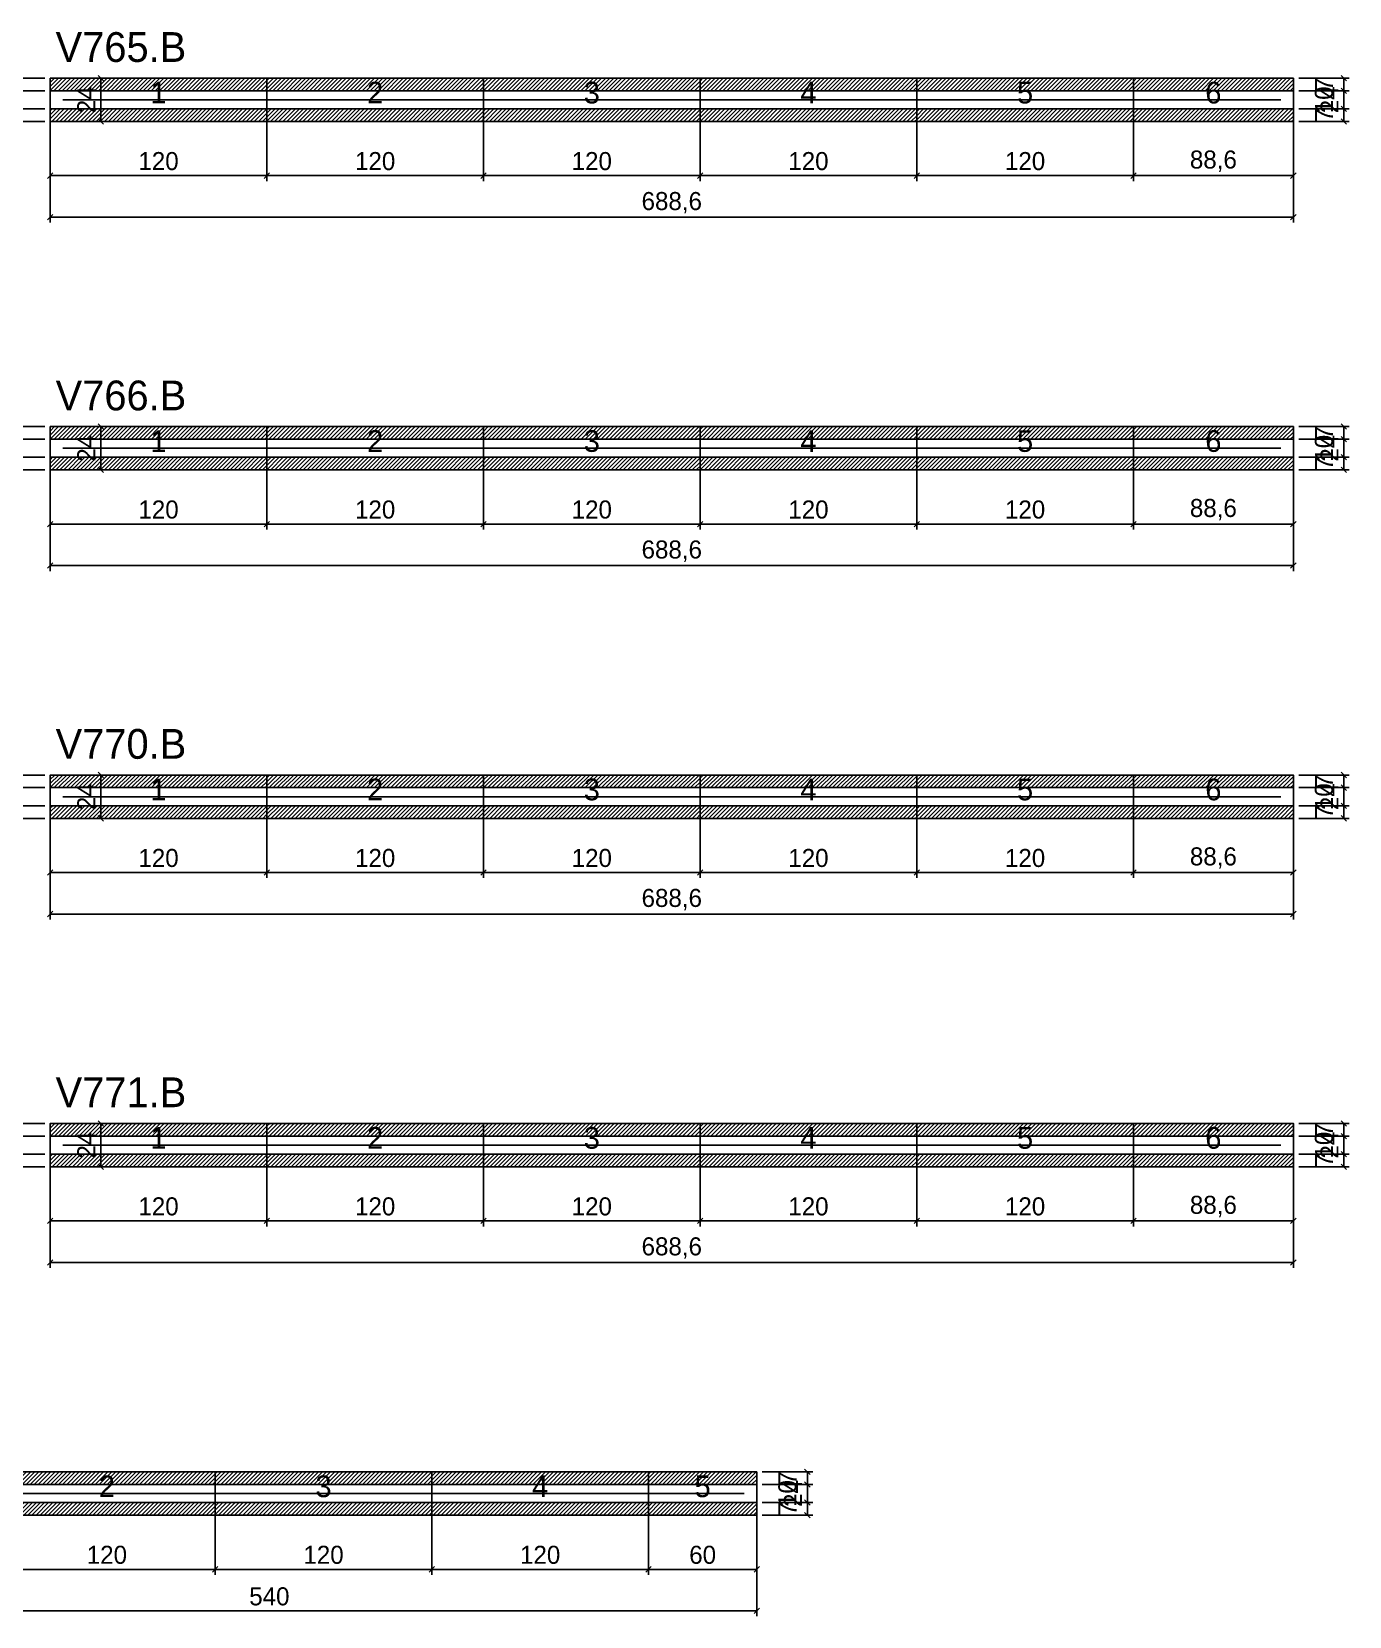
# Model space of a CAD drawing. Extents: x -9000 to 3070, y -6649 to 1250.
# Drawn here: x 925 to 1655, y -4705 to -3827 of the extents above; entities that cross this region are included whole.
import ezdxf
from ezdxf.enums import TextEntityAlignment as Align

# ---------------------------------------------------------------- set-up
doc = ezdxf.new("R2010")
doc.units = 0
for name, color, linetype in [('5', 5, 'Continuous'), ('COTA', 241, 'Continuous'), ('NOMENCLATURA', 7, 'Continuous'), ('Painéis', 200, 'Continuous'), ('SARR_2.2x5', 40, 'Continuous'), ('SCO-___-LAJ', 224, 'Continuous')]:
    doc.layers.add(name, color=color, linetype=linetype)
doc.dimstyles.new('PAINEL', dxfattribs={"dimtxt": 10, "dimasz": 3, "dimexe": 3, "dimexo": 3, "dimgap": 3, "dimtad": 1, "dimblk": 'OBLIQUE', "dimblk1": 'OBLIQUE', "dimcen": 2.5, "dimclrd": 4, "dimclre": 4, "dimclrt": 240, "dimazin": 3, "dimtfac": 1, "dimtmove": 0, "dimatfit": 3})

# ---------------------------------------------------------------- blocks, each defined once
blk = doc.blocks.new('_OBLIQUE')
at = {"color": 0, "linetype": 'BYBLOCK'}
blk.add_line((-0.5, -0.5), (0.5, 0.5), dxfattribs=at)

msp = doc.modelspace()

# ---------------------------------------------------------------- hatches: boundary and pattern name
at = {"layer": 'COTA'}
h = msp.add_hatch(dxfattribs=at)
h.set_pattern_fill('ANSI31', scale=0.5)
h.paths.add_polyline_path([(935.6, -3860), (1055.6, -3860), (1055.6, -3853), (935.6, -3853)])
h = msp.add_hatch(dxfattribs=at)
h.set_pattern_fill('ANSI31', scale=0.5)
h.paths.add_polyline_path([(1055.6, -3860), (1175.6, -3860), (1175.6, -3853), (1055.6, -3853)])
h = msp.add_hatch(dxfattribs=at)
h.set_pattern_fill('ANSI31', scale=0.5)
h.paths.add_polyline_path([(1175.6, -3860), (1295.6, -3860), (1295.6, -3853), (1175.6, -3853)])
h = msp.add_hatch(dxfattribs=at)
h.set_pattern_fill('ANSI31', scale=0.5)
h.paths.add_polyline_path([(1295.6, -3860), (1415.6, -3860), (1415.6, -3853), (1295.6, -3853)])
h = msp.add_hatch(dxfattribs=at)
h.set_pattern_fill('ANSI31', scale=0.5)
h.paths.add_polyline_path([(1415.6, -3860), (1535.6, -3860), (1535.6, -3853), (1415.6, -3853)])
h = msp.add_hatch(dxfattribs=at)
h.set_pattern_fill('ANSI31', scale=0.5)
h.paths.add_polyline_path([(1535.6, -3860), (1624.2, -3860), (1624.2, -3853), (1535.6, -3853)])
h = msp.add_hatch(dxfattribs=at)
h.set_pattern_fill('ANSI31', scale=0.5)
h.paths.add_polyline_path([(935.6, -3877), (1055.6, -3877), (1055.6, -3870), (935.6, -3870)])
h = msp.add_hatch(dxfattribs=at)
h.set_pattern_fill('ANSI31', scale=0.5)
h.paths.add_polyline_path([(1055.6, -3877), (1175.6, -3877), (1175.6, -3870), (1055.6, -3870)])
h = msp.add_hatch(dxfattribs=at)
h.set_pattern_fill('ANSI31', scale=0.5)
h.paths.add_polyline_path([(1175.6, -3877), (1295.6, -3877), (1295.6, -3870), (1175.6, -3870)])
h = msp.add_hatch(dxfattribs=at)
h.set_pattern_fill('ANSI31', scale=0.5)
h.paths.add_polyline_path([(1295.6, -3877), (1415.6, -3877), (1415.6, -3870), (1295.6, -3870)])
h = msp.add_hatch(dxfattribs=at)
h.set_pattern_fill('ANSI31', scale=0.5)
h.paths.add_polyline_path([(1415.6, -3877), (1535.6, -3877), (1535.6, -3870), (1415.6, -3870)])
h = msp.add_hatch(dxfattribs=at)
h.set_pattern_fill('ANSI31', scale=0.5)
h.paths.add_polyline_path([(1535.6, -3877), (1624.2, -3877), (1624.2, -3870), (1535.6, -3870)])
h = msp.add_hatch(dxfattribs=at)
h.set_pattern_fill('ANSI31', scale=0.5)
h.paths.add_polyline_path([(935.6, -4053), (1055.6, -4053), (1055.6, -4046), (935.6, -4046)])
h = msp.add_hatch(dxfattribs=at)
h.set_pattern_fill('ANSI31', scale=0.5)
h.paths.add_polyline_path([(1055.6, -4053), (1175.6, -4053), (1175.6, -4046), (1055.6, -4046)])
h = msp.add_hatch(dxfattribs=at)
h.set_pattern_fill('ANSI31', scale=0.5)
h.paths.add_polyline_path([(1175.6, -4053), (1295.6, -4053), (1295.6, -4046), (1175.6, -4046)])
h = msp.add_hatch(dxfattribs=at)
h.set_pattern_fill('ANSI31', scale=0.5)
h.paths.add_polyline_path([(1295.6, -4053), (1415.6, -4053), (1415.6, -4046), (1295.6, -4046)])
h = msp.add_hatch(dxfattribs=at)
h.set_pattern_fill('ANSI31', scale=0.5)
h.paths.add_polyline_path([(1415.6, -4053), (1535.6, -4053), (1535.6, -4046), (1415.6, -4046)])
h = msp.add_hatch(dxfattribs=at)
h.set_pattern_fill('ANSI31', scale=0.5)
h.paths.add_polyline_path([(1535.6, -4053), (1624.2, -4053), (1624.2, -4046), (1535.6, -4046)])
h = msp.add_hatch(dxfattribs=at)
h.set_pattern_fill('ANSI31', scale=0.5)
h.paths.add_polyline_path([(935.6, -4070), (1055.6, -4070), (1055.6, -4063), (935.6, -4063)])
h = msp.add_hatch(dxfattribs=at)
h.set_pattern_fill('ANSI31', scale=0.5)
h.paths.add_polyline_path([(1055.6, -4070), (1175.6, -4070), (1175.6, -4063), (1055.6, -4063)])
h = msp.add_hatch(dxfattribs=at)
h.set_pattern_fill('ANSI31', scale=0.5)
h.paths.add_polyline_path([(1175.6, -4070), (1295.6, -4070), (1295.6, -4063), (1175.6, -4063)])
h = msp.add_hatch(dxfattribs=at)
h.set_pattern_fill('ANSI31', scale=0.5)
h.paths.add_polyline_path([(1295.6, -4070), (1415.6, -4070), (1415.6, -4063), (1295.6, -4063)])
h = msp.add_hatch(dxfattribs=at)
h.set_pattern_fill('ANSI31', scale=0.5)
h.paths.add_polyline_path([(1415.6, -4070), (1535.6, -4070), (1535.6, -4063), (1415.6, -4063)])
h = msp.add_hatch(dxfattribs=at)
h.set_pattern_fill('ANSI31', scale=0.5)
h.paths.add_polyline_path([(1535.6, -4070), (1624.2, -4070), (1624.2, -4063), (1535.6, -4063)])
h = msp.add_hatch(dxfattribs=at)
h.set_pattern_fill('ANSI31', scale=0.5)
h.paths.add_polyline_path([(935.6, -4246), (1055.6, -4246), (1055.6, -4239), (935.6, -4239)])
h = msp.add_hatch(dxfattribs=at)
h.set_pattern_fill('ANSI31', scale=0.5)
h.paths.add_polyline_path([(1055.6, -4246), (1175.6, -4246), (1175.6, -4239), (1055.6, -4239)])
h = msp.add_hatch(dxfattribs=at)
h.set_pattern_fill('ANSI31', scale=0.5)
h.paths.add_polyline_path([(1175.6, -4246), (1295.6, -4246), (1295.6, -4239), (1175.6, -4239)])
h = msp.add_hatch(dxfattribs=at)
h.set_pattern_fill('ANSI31', scale=0.5)
h.paths.add_polyline_path([(1295.6, -4246), (1415.6, -4246), (1415.6, -4239), (1295.6, -4239)])
h = msp.add_hatch(dxfattribs=at)
h.set_pattern_fill('ANSI31', scale=0.5)
h.paths.add_polyline_path([(1415.6, -4246), (1535.6, -4246), (1535.6, -4239), (1415.6, -4239)])
h = msp.add_hatch(dxfattribs=at)
h.set_pattern_fill('ANSI31', scale=0.5)
h.paths.add_polyline_path([(1535.6, -4246), (1624.2, -4246), (1624.2, -4239), (1535.6, -4239)])
h = msp.add_hatch(dxfattribs=at)
h.set_pattern_fill('ANSI31', scale=0.5)
h.paths.add_polyline_path([(935.6, -4263), (1055.6, -4263), (1055.6, -4256), (935.6, -4256)])
h = msp.add_hatch(dxfattribs=at)
h.set_pattern_fill('ANSI31', scale=0.5)
h.paths.add_polyline_path([(1055.6, -4263), (1175.6, -4263), (1175.6, -4256), (1055.6, -4256)])
h = msp.add_hatch(dxfattribs=at)
h.set_pattern_fill('ANSI31', scale=0.5)
h.paths.add_polyline_path([(1175.6, -4263), (1295.6, -4263), (1295.6, -4256), (1175.6, -4256)])
h = msp.add_hatch(dxfattribs=at)
h.set_pattern_fill('ANSI31', scale=0.5)
h.paths.add_polyline_path([(1295.6, -4263), (1415.6, -4263), (1415.6, -4256), (1295.6, -4256)])
h = msp.add_hatch(dxfattribs=at)
h.set_pattern_fill('ANSI31', scale=0.5)
h.paths.add_polyline_path([(1415.6, -4263), (1535.6, -4263), (1535.6, -4256), (1415.6, -4256)])
h = msp.add_hatch(dxfattribs=at)
h.set_pattern_fill('ANSI31', scale=0.5)
h.paths.add_polyline_path([(1535.6, -4263), (1624.2, -4263), (1624.2, -4256), (1535.6, -4256)])
h = msp.add_hatch(dxfattribs=at)
h.set_pattern_fill('ANSI31', scale=0.5)
h.paths.add_polyline_path([(935.6, -4439), (1055.6, -4439), (1055.6, -4432), (935.6, -4432)])
h = msp.add_hatch(dxfattribs=at)
h.set_pattern_fill('ANSI31', scale=0.5)
h.paths.add_polyline_path([(1055.6, -4439), (1175.6, -4439), (1175.6, -4432), (1055.6, -4432)])
h = msp.add_hatch(dxfattribs=at)
h.set_pattern_fill('ANSI31', scale=0.5)
h.paths.add_polyline_path([(1175.6, -4439), (1295.6, -4439), (1295.6, -4432), (1175.6, -4432)])
h = msp.add_hatch(dxfattribs=at)
h.set_pattern_fill('ANSI31', scale=0.5)
h.paths.add_polyline_path([(1295.6, -4439), (1415.6, -4439), (1415.6, -4432), (1295.6, -4432)])
h = msp.add_hatch(dxfattribs=at)
h.set_pattern_fill('ANSI31', scale=0.5)
h.paths.add_polyline_path([(1415.6, -4439), (1535.6, -4439), (1535.6, -4432), (1415.6, -4432)])
h = msp.add_hatch(dxfattribs=at)
h.set_pattern_fill('ANSI31', scale=0.5)
h.paths.add_polyline_path([(1535.6, -4439), (1624.2, -4439), (1624.2, -4432), (1535.6, -4432)])
h = msp.add_hatch(dxfattribs=at)
h.set_pattern_fill('ANSI31', scale=0.5)
h.paths.add_polyline_path([(935.6, -4456), (1055.6, -4456), (1055.6, -4449), (935.6, -4449)])
h = msp.add_hatch(dxfattribs=at)
h.set_pattern_fill('ANSI31', scale=0.5)
h.paths.add_polyline_path([(1055.6, -4456), (1175.6, -4456), (1175.6, -4449), (1055.6, -4449)])
h = msp.add_hatch(dxfattribs=at)
h.set_pattern_fill('ANSI31', scale=0.5)
h.paths.add_polyline_path([(1175.6, -4456), (1295.6, -4456), (1295.6, -4449), (1175.6, -4449)])
h = msp.add_hatch(dxfattribs=at)
h.set_pattern_fill('ANSI31', scale=0.5)
h.paths.add_polyline_path([(1295.6, -4456), (1415.6, -4456), (1415.6, -4449), (1295.6, -4449)])
h = msp.add_hatch(dxfattribs=at)
h.set_pattern_fill('ANSI31', scale=0.5)
h.paths.add_polyline_path([(1415.6, -4456), (1535.6, -4456), (1535.6, -4449), (1415.6, -4449)])
h = msp.add_hatch(dxfattribs=at)
h.set_pattern_fill('ANSI31', scale=0.5)
h.paths.add_polyline_path([(1535.6, -4456), (1624.2, -4456), (1624.2, -4449), (1535.6, -4449)])
h = msp.add_hatch(dxfattribs=at)
h.set_pattern_fill('ANSI31', scale=0.5)
h.paths.add_polyline_path([(907, -4632), (1027, -4632), (1027, -4625), (907, -4625)])
h = msp.add_hatch(dxfattribs=at)
h.set_pattern_fill('ANSI31', scale=0.5)
h.paths.add_polyline_path([(1027, -4632), (1147, -4632), (1147, -4625), (1027, -4625)])
h = msp.add_hatch(dxfattribs=at)
h.set_pattern_fill('ANSI31', scale=0.5)
h.paths.add_polyline_path([(1147, -4632), (1267, -4632), (1267, -4625), (1147, -4625)])
h = msp.add_hatch(dxfattribs=at)
h.set_pattern_fill('ANSI31', scale=0.5)
h.paths.add_polyline_path([(1267, -4632), (1327, -4632), (1327, -4625), (1267, -4625)])
h = msp.add_hatch(dxfattribs=at)
h.set_pattern_fill('ANSI31', scale=0.5)
h.paths.add_polyline_path([(907, -4649), (1027, -4649), (1027, -4642), (907, -4642)])
h = msp.add_hatch(dxfattribs=at)
h.set_pattern_fill('ANSI31', scale=0.5)
h.paths.add_polyline_path([(1027, -4649), (1147, -4649), (1147, -4642), (1027, -4642)])
h = msp.add_hatch(dxfattribs=at)
h.set_pattern_fill('ANSI31', scale=0.5)
h.paths.add_polyline_path([(1147, -4649), (1267, -4649), (1267, -4642), (1147, -4642)])
h = msp.add_hatch(dxfattribs=at)
h.set_pattern_fill('ANSI31', scale=0.5)
h.paths.add_polyline_path([(1267, -4649), (1327, -4649), (1327, -4642), (1267, -4642)])

# ---------------------------------------------------------------- linework, layer by layer
at = {"layer": 'Painéis'}
for p, q in [((935.6, -3860), (1055.6, -3860)), ((935.6, -3870), (935.6, -3860)), ((1055.6, -3870), (1055.6, -3860)), ((1055.6, -3870), (1055.6, -3860)), ((1055.6, -3860), (1175.6, -3860)), ((1055.6, -3870), (1055.6, -3860)), ((1175.6, -3870), (1175.6, -3860)), ((1175.6, -3870), (1175.6, -3860)), ((1175.6, -3860), (1295.6, -3860)), ((1175.6, -3870), (1175.6, -3860)), ((1295.6, -3870), (1295.6, -3860)), ((1295.6, -3870), (1295.6, -3860)), ((1295.6, -3860), (1415.6, -3860)), ((1295.6, -3870), (1295.6, -3860)), ((1415.6, -3870), (1415.6, -3860)), ((1415.6, -3870), (1415.6, -3860)), ((1415.6, -3860), (1535.6, -3860)), ((1415.6, -3870), (1415.6, -3860)), ((1535.6, -3870), (1535.6, -3860)), ((1535.6, -3870), (1535.6, -3860)), ((1535.6, -3860), (1624.2, -3860)), ((1535.6, -3870), (1535.6, -3860)), ((1624.2, -3870), (1624.2, -3860)), ((935.6, -3870), (1055.6, -3870)), ((1055.6, -3870), (1175.6, -3870)), ((1175.6, -3870), (1295.6, -3870)), ((1295.6, -3870), (1415.6, -3870)), ((1415.6, -3870), (1535.6, -3870)), ((1535.6, -3870), (1624.2, -3870)), ((935.6, -4053), (1055.6, -4053)), ((935.6, -4063), (935.6, -4053)), ((1055.6, -4063), (1055.6, -4053)), ((1055.6, -4063), (1055.6, -4053)), ((1055.6, -4053), (1175.6, -4053)), ((1055.6, -4063), (1055.6, -4053)), ((1175.6, -4063), (1175.6, -4053)), ((1175.6, -4063), (1175.6, -4053)), ((1175.6, -4053), (1295.6, -4053)), ((1175.6, -4063), (1175.6, -4053)), ((1295.6, -4063), (1295.6, -4053)), ((1295.6, -4063), (1295.6, -4053)), ((1295.6, -4053), (1415.6, -4053)), ((1295.6, -4063), (1295.6, -4053)), ((1415.6, -4063), (1415.6, -4053)), ((1415.6, -4063), (1415.6, -4053)), ((1415.6, -4053), (1535.6, -4053)), ((1415.6, -4063), (1415.6, -4053)), ((1535.6, -4063), (1535.6, -4053)), ((1535.6, -4063), (1535.6, -4053)), ((1535.6, -4053), (1624.2, -4053)), ((1535.6, -4063), (1535.6, -4053)), ((1624.2, -4063), (1624.2, -4053)), ((935.6, -4063), (1055.6, -4063)), ((1055.6, -4063), (1175.6, -4063)), ((1175.6, -4063), (1295.6, -4063)), ((1295.6, -4063), (1415.6, -4063)), ((1415.6, -4063), (1535.6, -4063)), ((1535.6, -4063), (1624.2, -4063)), ((935.6, -4246), (1055.6, -4246)), ((935.6, -4256), (935.6, -4246)), ((1055.6, -4256), (1055.6, -4246)), ((1055.6, -4256), (1055.6, -4246)), ((1055.6, -4246), (1175.6, -4246)), ((1055.6, -4256), (1055.6, -4246)), ((1175.6, -4256), (1175.6, -4246)), ((1175.6, -4256), (1175.6, -4246)), ((1175.6, -4246), (1295.6, -4246)), ((1175.6, -4256), (1175.6, -4246)), ((1295.6, -4256), (1295.6, -4246)), ((1295.6, -4256), (1295.6, -4246)), ((1295.6, -4246), (1415.6, -4246)), ((1295.6, -4256), (1295.6, -4246)), ((1415.6, -4256), (1415.6, -4246)), ((1415.6, -4256), (1415.6, -4246)), ((1415.6, -4246), (1535.6, -4246)), ((1415.6, -4256), (1415.6, -4246)), ((1535.6, -4256), (1535.6, -4246)), ((1535.6, -4256), (1535.6, -4246)), ((1535.6, -4246), (1624.2, -4246)), ((1535.6, -4256), (1535.6, -4246)), ((1624.2, -4256), (1624.2, -4246)), ((935.6, -4256), (1055.6, -4256)), ((1055.6, -4256), (1175.6, -4256)), ((1175.6, -4256), (1295.6, -4256)), ((1295.6, -4256), (1415.6, -4256)), ((1415.6, -4256), (1535.6, -4256)), ((1535.6, -4256), (1624.2, -4256)), ((935.6, -4439), (1055.6, -4439)), ((935.6, -4449), (935.6, -4439)), ((1055.6, -4449), (1055.6, -4439)), ((1055.6, -4449), (1055.6, -4439)), ((1055.6, -4439), (1175.6, -4439)), ((1055.6, -4449), (1055.6, -4439)), ((1175.6, -4449), (1175.6, -4439)), ((1175.6, -4449), (1175.6, -4439)), ((1175.6, -4439), (1295.6, -4439)), ((1175.6, -4449), (1175.6, -4439)), ((1295.6, -4449), (1295.6, -4439)), ((1295.6, -4449), (1295.6, -4439)), ((1295.6, -4439), (1415.6, -4439)), ((1295.6, -4449), (1295.6, -4439)), ((1415.6, -4449), (1415.6, -4439)), ((1415.6, -4449), (1415.6, -4439)), ((1415.6, -4439), (1535.6, -4439)), ((1415.6, -4449), (1415.6, -4439)), ((1535.6, -4449), (1535.6, -4439)), ((1535.6, -4449), (1535.6, -4439)), ((1535.6, -4439), (1624.2, -4439)), ((1535.6, -4449), (1535.6, -4439)), ((1624.2, -4449), (1624.2, -4439)), ((935.6, -4449), (1055.6, -4449)), ((1055.6, -4449), (1175.6, -4449)), ((1175.6, -4449), (1295.6, -4449)), ((1295.6, -4449), (1415.6, -4449)), ((1415.6, -4449), (1535.6, -4449)), ((1535.6, -4449), (1624.2, -4449)), ((907, -4632), (1027, -4632)), ((1027, -4642), (1027, -4632)), ((1027, -4642), (1027, -4632)), ((1027, -4632), (1147, -4632)), ((1027, -4642), (1027, -4632)), ((1147, -4642), (1147, -4632)), ((1147, -4642), (1147, -4632)), ((1147, -4632), (1267, -4632)), ((1147, -4642), (1147, -4632)), ((1267, -4642), (1267, -4632)), ((1267, -4642), (1267, -4632)), ((1267, -4632), (1327, -4632)), ((1267, -4642), (1267, -4632)), ((1327, -4642), (1327, -4632)), ((907, -4642), (1027, -4642)), ((1027, -4642), (1147, -4642)), ((1147, -4642), (1267, -4642)), ((1267, -4642), (1327, -4642))]:
    msp.add_line(p, q, dxfattribs=at)
at = {"layer": 'SARR_2.2x5'}
for points in [[(942.6, -3865), (1055.6, -3865)], [(942.6, -3865), (1055.6, -3865)], [(1055.6, -3865), (1175.6, -3865)], [(1055.6, -3865), (1175.6, -3865)], [(1175.6, -3865), (1295.6, -3865)], [(1175.6, -3865), (1295.6, -3865)], [(1295.6, -3865), (1415.6, -3865)], [(1295.6, -3865), (1415.6, -3865)], [(1415.6, -3865), (1535.6, -3865)], [(1415.6, -3865), (1535.6, -3865)], [(1535.6, -3865), (1617.2, -3865)], [(1535.6, -3865), (1617.2, -3865)], [(942.6, -4058), (1055.6, -4058)], [(942.6, -4058), (1055.6, -4058)], [(1055.6, -4058), (1175.6, -4058)], [(1055.6, -4058), (1175.6, -4058)], [(1175.6, -4058), (1295.6, -4058)], [(1175.6, -4058), (1295.6, -4058)], [(1295.6, -4058), (1415.6, -4058)], [(1295.6, -4058), (1415.6, -4058)], [(1415.6, -4058), (1535.6, -4058)], [(1415.6, -4058), (1535.6, -4058)], [(1535.6, -4058), (1617.2, -4058)], [(1535.6, -4058), (1617.2, -4058)], [(942.6, -4251), (1055.6, -4251)], [(942.6, -4251), (1055.6, -4251)], [(1055.6, -4251), (1175.6, -4251)], [(1055.6, -4251), (1175.6, -4251)], [(1175.6, -4251), (1295.6, -4251)], [(1175.6, -4251), (1295.6, -4251)], [(1295.6, -4251), (1415.6, -4251)], [(1295.6, -4251), (1415.6, -4251)], [(1415.6, -4251), (1535.6, -4251)], [(1415.6, -4251), (1535.6, -4251)], [(1535.6, -4251), (1617.2, -4251)], [(1535.6, -4251), (1617.2, -4251)], [(942.6, -4444), (1055.6, -4444)], [(942.6, -4444), (1055.6, -4444)], [(1055.6, -4444), (1175.6, -4444)], [(1055.6, -4444), (1175.6, -4444)], [(1175.6, -4444), (1295.6, -4444)], [(1175.6, -4444), (1295.6, -4444)], [(1295.6, -4444), (1415.6, -4444)], [(1295.6, -4444), (1415.6, -4444)], [(1415.6, -4444), (1535.6, -4444)], [(1415.6, -4444), (1535.6, -4444)], [(1535.6, -4444), (1617.2, -4444)], [(1535.6, -4444), (1617.2, -4444)], [(907, -4637), (1027, -4637)], [(907, -4637), (1027, -4637)], [(1027, -4637), (1147, -4637)], [(1027, -4637), (1147, -4637)], [(1147, -4637), (1267, -4637)], [(1147, -4637), (1267, -4637)], [(1267, -4637), (1320, -4637)], [(1267, -4637), (1320, -4637)]]:
    msp.add_lwpolyline(points, dxfattribs=at)
at = {"layer": 'SCO-___-LAJ'}
for points in [[(935.6, -3860), (1055.6, -3860), (1055.6, -3853), (935.6, -3853)], [(1055.6, -3860), (1175.6, -3860), (1175.6, -3853), (1055.6, -3853)], [(1175.6, -3860), (1295.6, -3860), (1295.6, -3853), (1175.6, -3853)], [(1295.6, -3860), (1415.6, -3860), (1415.6, -3853), (1295.6, -3853)], [(1415.6, -3860), (1535.6, -3860), (1535.6, -3853), (1415.6, -3853)], [(1535.6, -3860), (1624.2, -3860), (1624.2, -3853), (1535.6, -3853)], [(935.6, -3877), (1055.6, -3877), (1055.6, -3870), (935.6, -3870)], [(1055.6, -3877), (1175.6, -3877), (1175.6, -3870), (1055.6, -3870)], [(1175.6, -3877), (1295.6, -3877), (1295.6, -3870), (1175.6, -3870)], [(1295.6, -3877), (1415.6, -3877), (1415.6, -3870), (1295.6, -3870)], [(1415.6, -3877), (1535.6, -3877), (1535.6, -3870), (1415.6, -3870)], [(1535.6, -3877), (1624.2, -3877), (1624.2, -3870), (1535.6, -3870)], [(935.6, -4053), (1055.6, -4053), (1055.6, -4046), (935.6, -4046)], [(1055.6, -4053), (1175.6, -4053), (1175.6, -4046), (1055.6, -4046)], [(1175.6, -4053), (1295.6, -4053), (1295.6, -4046), (1175.6, -4046)], [(1295.6, -4053), (1415.6, -4053), (1415.6, -4046), (1295.6, -4046)], [(1415.6, -4053), (1535.6, -4053), (1535.6, -4046), (1415.6, -4046)], [(1535.6, -4053), (1624.2, -4053), (1624.2, -4046), (1535.6, -4046)], [(935.6, -4070), (1055.6, -4070), (1055.6, -4063), (935.6, -4063)], [(1055.6, -4070), (1175.6, -4070), (1175.6, -4063), (1055.6, -4063)], [(1175.6, -4070), (1295.6, -4070), (1295.6, -4063), (1175.6, -4063)], [(1295.6, -4070), (1415.6, -4070), (1415.6, -4063), (1295.6, -4063)], [(1415.6, -4070), (1535.6, -4070), (1535.6, -4063), (1415.6, -4063)], [(1535.6, -4070), (1624.2, -4070), (1624.2, -4063), (1535.6, -4063)], [(935.6, -4246), (1055.6, -4246), (1055.6, -4239), (935.6, -4239)], [(1055.6, -4246), (1175.6, -4246), (1175.6, -4239), (1055.6, -4239)], [(1175.6, -4246), (1295.6, -4246), (1295.6, -4239), (1175.6, -4239)], [(1295.6, -4246), (1415.6, -4246), (1415.6, -4239), (1295.6, -4239)], [(1415.6, -4246), (1535.6, -4246), (1535.6, -4239), (1415.6, -4239)], [(1535.6, -4246), (1624.2, -4246), (1624.2, -4239), (1535.6, -4239)], [(935.6, -4263), (1055.6, -4263), (1055.6, -4256), (935.6, -4256)], [(1055.6, -4263), (1175.6, -4263), (1175.6, -4256), (1055.6, -4256)], [(1175.6, -4263), (1295.6, -4263), (1295.6, -4256), (1175.6, -4256)], [(1295.6, -4263), (1415.6, -4263), (1415.6, -4256), (1295.6, -4256)], [(1415.6, -4263), (1535.6, -4263), (1535.6, -4256), (1415.6, -4256)], [(1535.6, -4263), (1624.2, -4263), (1624.2, -4256), (1535.6, -4256)], [(935.6, -4439), (1055.6, -4439), (1055.6, -4432), (935.6, -4432)], [(1055.6, -4439), (1175.6, -4439), (1175.6, -4432), (1055.6, -4432)], [(1175.6, -4439), (1295.6, -4439), (1295.6, -4432), (1175.6, -4432)], [(1295.6, -4439), (1415.6, -4439), (1415.6, -4432), (1295.6, -4432)], [(1415.6, -4439), (1535.6, -4439), (1535.6, -4432), (1415.6, -4432)], [(1535.6, -4439), (1624.2, -4439), (1624.2, -4432), (1535.6, -4432)], [(935.6, -4456), (1055.6, -4456), (1055.6, -4449), (935.6, -4449)], [(1055.6, -4456), (1175.6, -4456), (1175.6, -4449), (1055.6, -4449)], [(1175.6, -4456), (1295.6, -4456), (1295.6, -4449), (1175.6, -4449)], [(1295.6, -4456), (1415.6, -4456), (1415.6, -4449), (1295.6, -4449)], [(1415.6, -4456), (1535.6, -4456), (1535.6, -4449), (1415.6, -4449)], [(1535.6, -4456), (1624.2, -4456), (1624.2, -4449), (1535.6, -4449)], [(907, -4632), (1027, -4632), (1027, -4625), (907, -4625)], [(1027, -4632), (1147, -4632), (1147, -4625), (1027, -4625)], [(1147, -4632), (1267, -4632), (1267, -4625), (1147, -4625)], [(1267, -4632), (1327, -4632), (1327, -4625), (1267, -4625)], [(907, -4649), (1027, -4649), (1027, -4642), (907, -4642)], [(1027, -4649), (1147, -4649), (1147, -4642), (1027, -4642)], [(1147, -4649), (1267, -4649), (1267, -4642), (1147, -4642)], [(1267, -4649), (1327, -4649), (1327, -4642), (1267, -4642)]]:
    msp.add_lwpolyline(points, close=True, dxfattribs=at)

# ---------------------------------------------------------------- texts
at = {"layer": '5'}
for s, p in [('1', (995.6, -3861)), ('2', (1115.6, -3861)), ('3', (1235.6, -3861)), ('4', (1355.6, -3861)), ('5', (1475.6, -3861)), ('6', (1579.9, -3861)), ('1', (995.6, -4054)), ('2', (1115.6, -4054)), ('3', (1235.6, -4054)), ('4', (1355.6, -4054)), ('5', (1475.6, -4054)), ('6', (1579.9, -4054)), ('1', (995.6, -4247)), ('2', (1115.6, -4247)), ('3', (1235.6, -4247)), ('4', (1355.6, -4247)), ('5', (1475.6, -4247)), ('6', (1579.9, -4247)), ('1', (995.6, -4440)), ('2', (1115.6, -4440)), ('3', (1235.6, -4440)), ('4', (1355.6, -4440)), ('5', (1475.6, -4440)), ('6', (1579.9, -4440)), ('2', (967, -4633)), ('3', (1087, -4633)), ('4', (1207, -4633)), ('5', (1297, -4633))]:
    msp.add_text(s, height=12, dxfattribs=at).set_placement(p, align=Align.MIDDLE_CENTER)
at = {"layer": 'NOMENCLATURA'}
for s, p in [('V765.B', (938.6, -3844)), ('V766.B', (938.6, -4037)), ('V770.B', (938.6, -4230)), ('V771.B', (938.6, -4423))]:
    msp.add_text(s, height=16.5, dxfattribs=at).set_placement(p)

# ---------------------------------------------------------------- dimensions: what is measured, and where the dimension line sits
at = {"layer": 'COTA'}
for base, p1, p2 in [((907.6, -3860), (935.6, -3860), (935.6, -3853)), ((963.6, -3877), (935.6, -3877), (935.6, -3853)), ((1652.2, -3877), (1624.2, -3877), (1624.2, -3853)), ((1652.2, -3860), (1624.2, -3860), (1624.2, -3853)), ((907.6, -3870), (935.6, -3870), (935.6, -3860)), ((1652.2, -3870), (1624.2, -3870), (1624.2, -3860)), ((907.6, -3877), (935.6, -3877), (935.6, -3870)), ((1652.2, -3877), (1624.2, -3877), (1624.2, -3870)), ((907.6, -4053), (935.6, -4053), (935.6, -4046)), ((963.6, -4070), (935.6, -4070), (935.6, -4046)), ((1652.2, -4070), (1624.2, -4070), (1624.2, -4046)), ((1652.2, -4053), (1624.2, -4053), (1624.2, -4046)), ((907.6, -4063), (935.6, -4063), (935.6, -4053)), ((1652.2, -4063), (1624.2, -4063), (1624.2, -4053)), ((907.6, -4070), (935.6, -4070), (935.6, -4063)), ((1652.2, -4070), (1624.2, -4070), (1624.2, -4063)), ((907.6, -4246), (935.6, -4246), (935.6, -4239)), ((963.6, -4263), (935.6, -4263), (935.6, -4239)), ((1652.2, -4263), (1624.2, -4263), (1624.2, -4239)), ((1652.2, -4246), (1624.2, -4246), (1624.2, -4239)), ((907.6, -4256), (935.6, -4256), (935.6, -4246)), ((1652.2, -4256), (1624.2, -4256), (1624.2, -4246)), ((907.6, -4263), (935.6, -4263), (935.6, -4256)), ((1652.2, -4263), (1624.2, -4263), (1624.2, -4256)), ((907.6, -4439), (935.6, -4439), (935.6, -4432)), ((963.6, -4456), (935.6, -4456), (935.6, -4432)), ((1652.2, -4456), (1624.2, -4456), (1624.2, -4432)), ((1652.2, -4439), (1624.2, -4439), (1624.2, -4432)), ((907.6, -4449), (935.6, -4449), (935.6, -4439)), ((1652.2, -4449), (1624.2, -4449), (1624.2, -4439)), ((907.6, -4456), (935.6, -4456), (935.6, -4449)), ((1652.2, -4456), (1624.2, -4456), (1624.2, -4449)), ((1355, -4649), (1327, -4649), (1327, -4625)), ((1355, -4632), (1327, -4632), (1327, -4625)), ((1355, -4642), (1327, -4642), (1327, -4632)), ((1355, -4649), (1327, -4649), (1327, -4642))]:
    msp.add_linear_dim(base=base, p1=p1, p2=p2, angle=90, dimstyle='PAINEL', dxfattribs=at).render()
for base, p1, p2 in [((935.6, -3907), (935.6, -3870), (1055.6, -3870)), ((935.6, -3930), (935.6, -3870), (1624.2, -3870)), ((1055.6, -3907), (1055.6, -3870), (1175.6, -3870)), ((1175.6, -3907), (1175.6, -3870), (1295.6, -3870)), ((1295.6, -3907), (1295.6, -3870), (1415.6, -3870)), ((1415.6, -3907), (1415.6, -3870), (1535.6, -3870)), ((1535.6, -3907), (1535.6, -3870), (1624.2, -3870)), ((935.6, -4100), (935.6, -4063), (1055.6, -4063)), ((935.6, -4123), (935.6, -4063), (1624.2, -4063)), ((1055.6, -4100), (1055.6, -4063), (1175.6, -4063)), ((1175.6, -4100), (1175.6, -4063), (1295.6, -4063)), ((1295.6, -4100), (1295.6, -4063), (1415.6, -4063)), ((1415.6, -4100), (1415.6, -4063), (1535.6, -4063)), ((1535.6, -4100), (1535.6, -4063), (1624.2, -4063)), ((935.6, -4293), (935.6, -4256), (1055.6, -4256)), ((935.6, -4316), (935.6, -4256), (1624.2, -4256)), ((1055.6, -4293), (1055.6, -4256), (1175.6, -4256)), ((1175.6, -4293), (1175.6, -4256), (1295.6, -4256)), ((1295.6, -4293), (1295.6, -4256), (1415.6, -4256)), ((1415.6, -4293), (1415.6, -4256), (1535.6, -4256)), ((1535.6, -4293), (1535.6, -4256), (1624.2, -4256)), ((935.6, -4486), (935.6, -4449), (1055.6, -4449)), ((935.6, -4509), (935.6, -4449), (1624.2, -4449)), ((1055.6, -4486), (1055.6, -4449), (1175.6, -4449)), ((1175.6, -4486), (1175.6, -4449), (1295.6, -4449)), ((1295.6, -4486), (1295.6, -4449), (1415.6, -4449)), ((1415.6, -4486), (1415.6, -4449), (1535.6, -4449)), ((1535.6, -4486), (1535.6, -4449), (1624.2, -4449)), ((787, -4702), (787, -4642), (1327, -4642)), ((907, -4679), (907, -4642), (1027, -4642)), ((1027, -4679), (1027, -4642), (1147, -4642)), ((1147, -4679), (1147, -4642), (1267, -4642)), ((1267, -4679), (1267, -4642), (1327, -4642))]:
    msp.add_linear_dim(base=base, p1=p1, p2=p2, dimstyle='PAINEL', dxfattribs=at).render()

doc.saveas('drawing.dxf')
